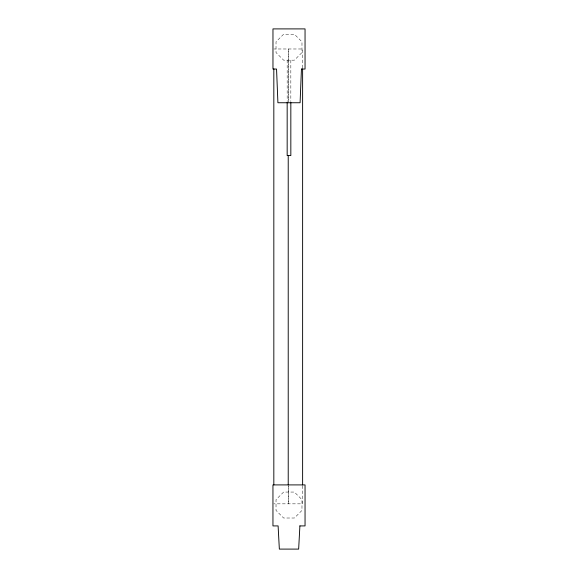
<?xml version="1.0" encoding="UTF-8"?>
<svg xmlns="http://www.w3.org/2000/svg" width="578" height="578" viewBox="0 0 578 578"><rect width="100%" height="100%" fill="white"/><g stroke="black" fill="none" stroke-linecap="round" stroke-linejoin="round"><path stroke-width="0.43" stroke-dasharray="2.89 2.17" d="M302.619 485.795L302.619 503.843L273.827 503.843M302.619 67.937L302.619 48.986L273.827 48.986M290.835 60.17L290.835 101.562M287.165 60.17L287.165 101.562M288.22 485.795L288.22 503.843L288.22 485.795M288.22 48.986L288.22 102.234L288.22 48.986M283.625 34.218L276.024 41.818L276.024 52.569L283.625 60.17L294.375 60.17L301.976 52.569L301.976 41.818L294.375 34.218L283.625 34.218M283.625 492.059L276.024 499.659L276.024 510.41L283.625 518.011L294.375 518.011L301.976 510.41L301.976 499.659L294.375 492.059L283.625 492.059"/><path stroke-width="0.87" d="M302.619 484.891L302.619 68.84M290.835 102.458L290.835 155.547L287.165 155.547L287.165 102.458M288.22 155.482L288.22 484.891M273.827 68.84L273.827 484.891M301.449 69.049L300.09 102.747L277.91 102.747L276.551 69.049L272.968 69.049L272.968 28.9L305.047 28.9L305.047 69.049L301.449 69.049M299.895 525.915L298.653 549.1L279.347 549.1L278.105 525.915L272.953 525.915L272.953 484.906L305.047 484.906L305.047 525.915L299.895 525.915"/></g></svg>
